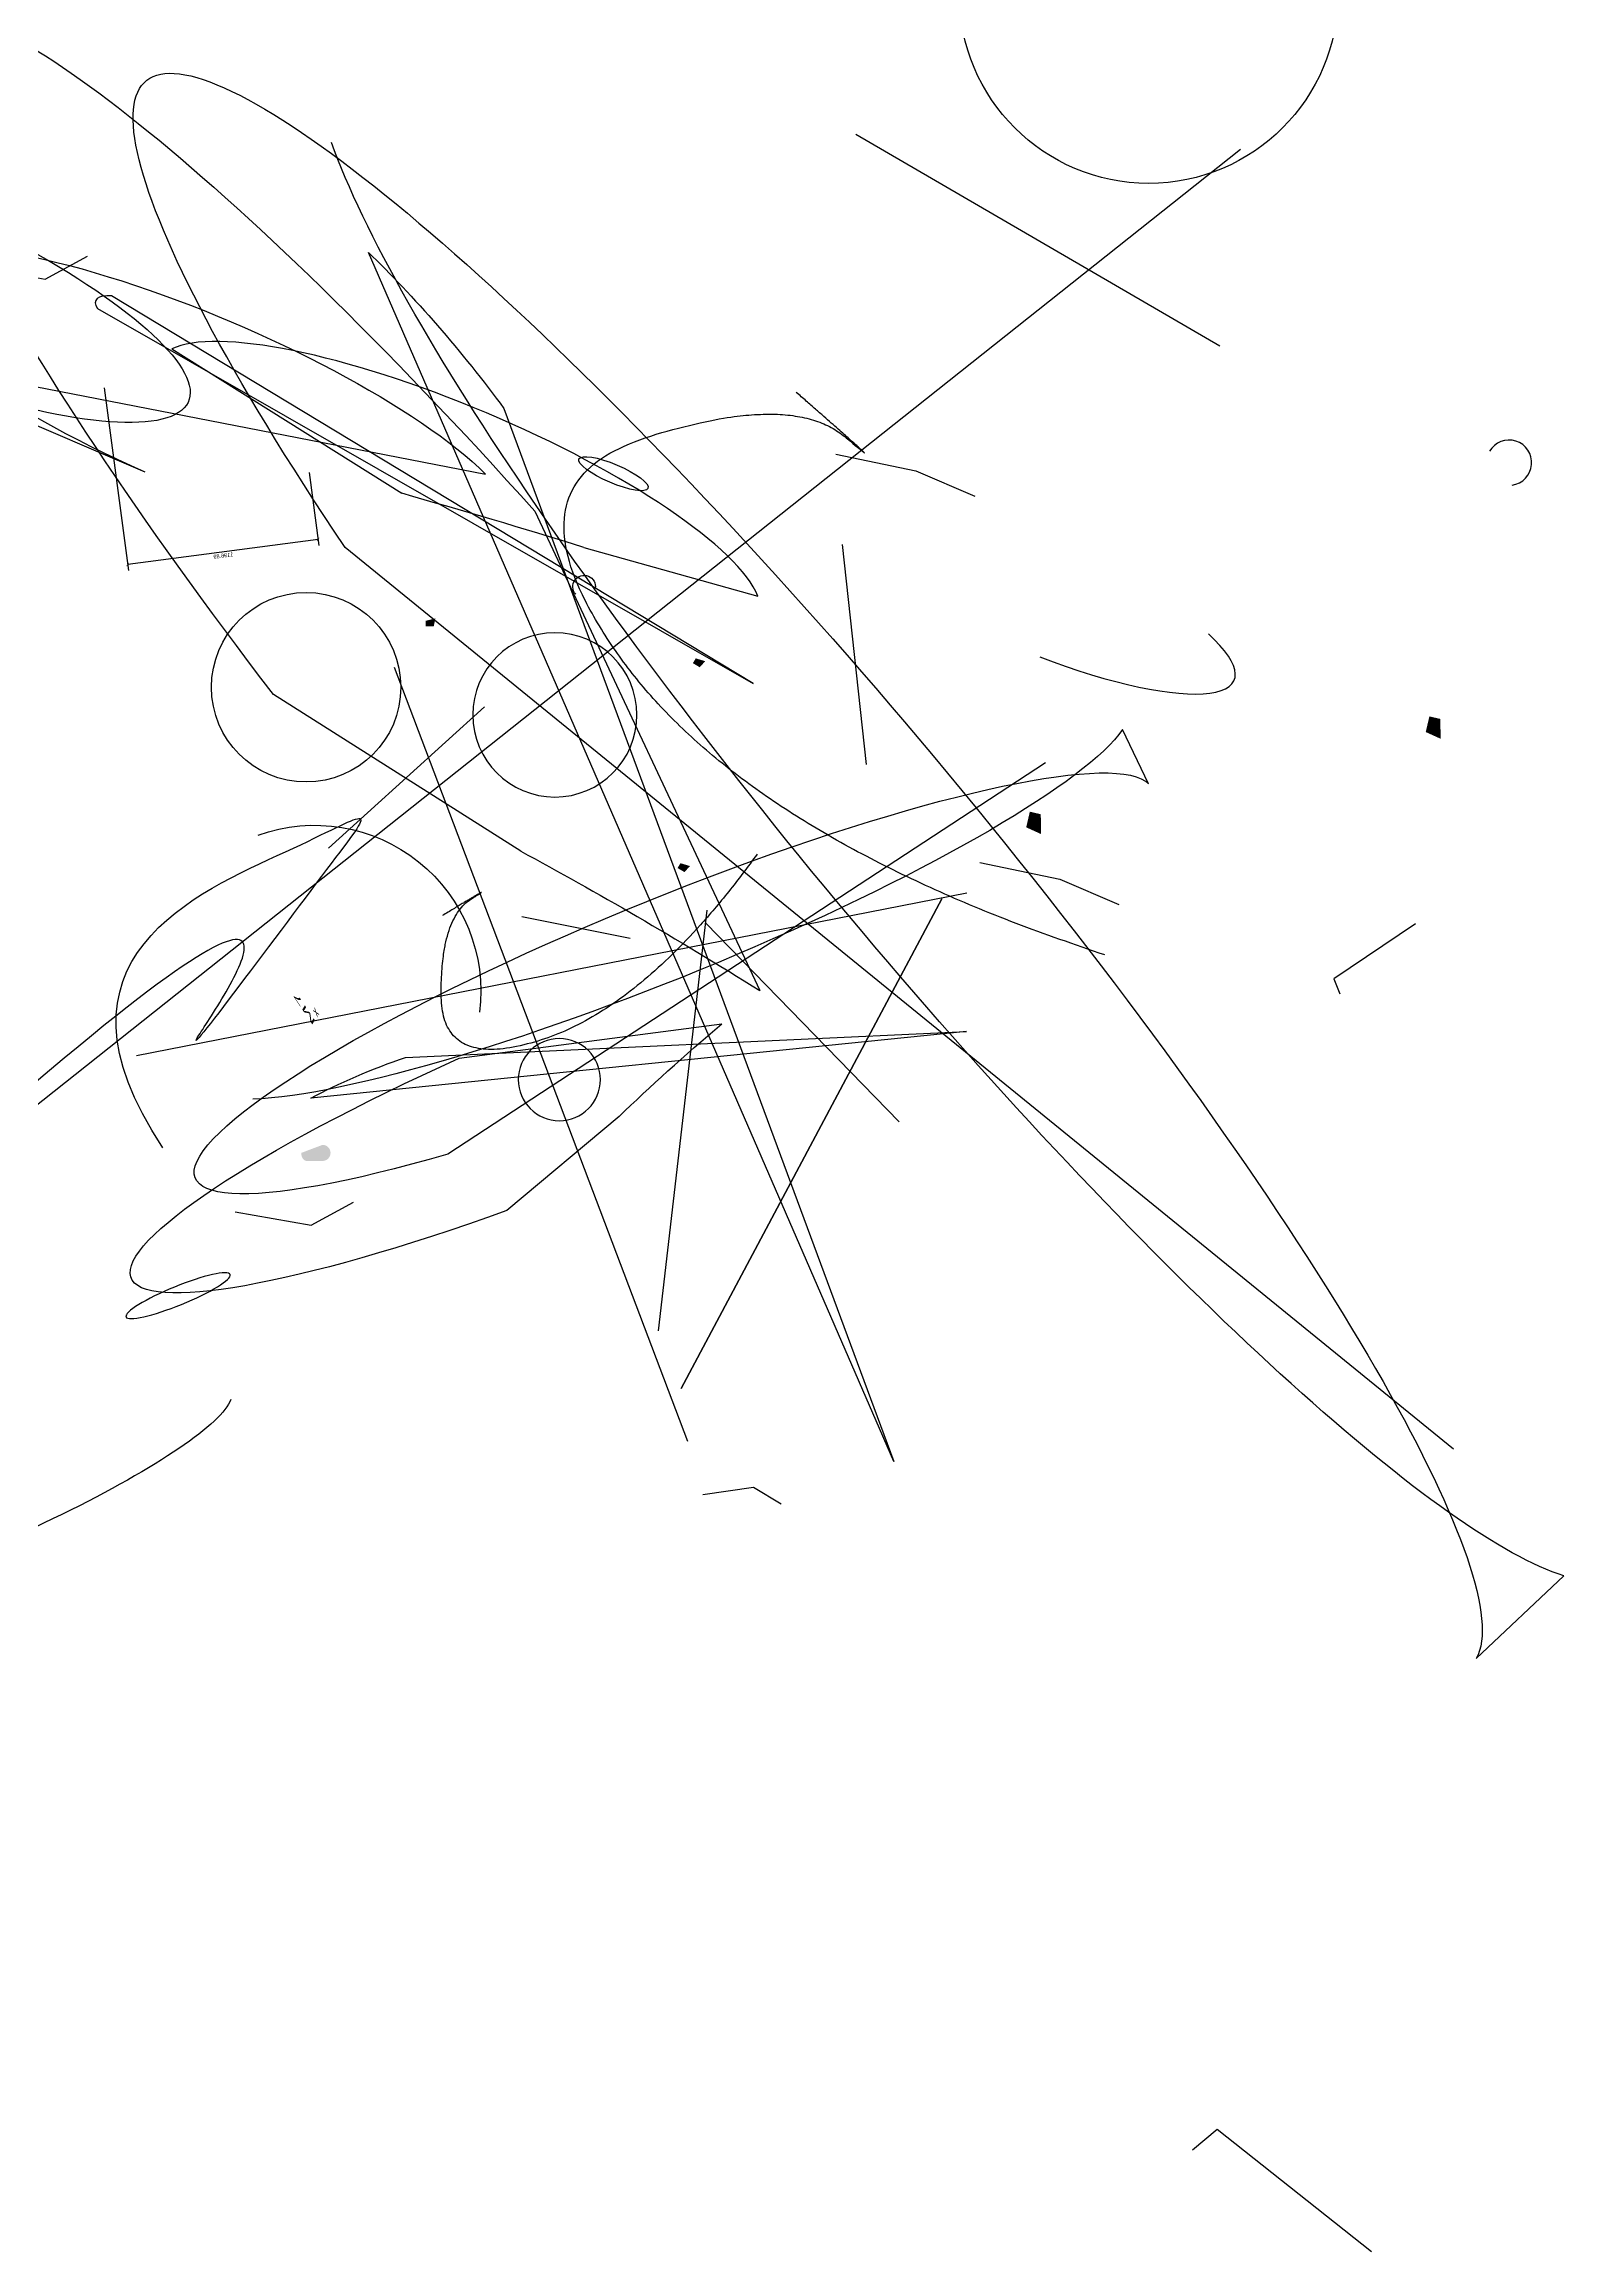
# Model space of a CAD drawing. Header units: millimetres. Extents: x -283 to 339, y -270 to 394.
# Drawn here: x -16.6 to 172.8, y -157.9 to 117.1 of the extents above; entities that cross this region are included whole.
import ezdxf

# ---------------------------------------------------------------- set-up
doc = ezdxf.new("R2010")
doc.units = ezdxf.units.MM
doc.styles.add('OpenSansCondensed-Light', font='OpenSansCondensed-Light.ttf')
doc.dimstyles.new('EZDXF', dxfattribs={"dimtxt": 0.25, "dimasz": 0.175, "dimexe": 0.375, "dimexo": 0.125, "dimgap": 0.1, "dimtad": 1, "dimlfac": 100, "dimzin": 12, "dimdsep": 46, "dimtxsty": 'OpenSansCondensed-Light', "dimblk": 'ARCHTICK', "dimcen": 2.5, "dimazin": 3, "dimtfac": 0.5, "dimtmove": 2, "dimatfit": 3})

# ---------------------------------------------------------------- blocks, each defined once
blk = doc.blocks.new('_ARCHTICK')
at = {"color": 0, "linetype": 'BYBLOCK', "const_width": 0.15}
blk.add_lwpolyline([(-0.5, -0.5), (0.5, 0.5)], dxfattribs=at)
blk = doc.blocks.new('B0', base_point=(-1.369, -3.998))
for points in [[(-14.255, 7.013), (2.457, -3.628, -0.018839), (14.224, 1.774), (25.382, 7.562, 0.796589)], [(27.241, -12.92), (-18.994, 13.35, 0.238057), (-19.506, 9.06)]]:
    blk.add_lwpolyline(points, format="xyb", close=True)
at = {"extrusion": (0.01, 0.005, 1)}
blk.add_lwpolyline([(-27.317, -20.172), (6.791, 8.959, 1.636719), (-12.783, -23.809), (-27.772, -23.654, 0.708425), (-24.223, 15.597, -0.904532)], format="xyb", dxfattribs=at)
blk.add_circle((14.117, 21.548), 2.336)
blk.add_arc((40.937, 34.789), 13.806, 278.7159, -324.1946)
for points in [[(26.39, 47.688), (31.39, 51.688), (35.39, 51.688)], [(44.607, -31.877), (49.607, -27.877), (53.607, -27.877)]]:
    blk.add_leader(points, dimstyle='EZDXF')
blk = doc.blocks.new('B1', base_point=(-2.98901, -1.04667))
for p, q in [((5.21019, 4.2318), (-46.47976, -6.17739, 0.21558)), ((16.88157, -42.09035), (32.79919, -21.25547, -0.79364))]:
    blk.add_line(p, q)
blk.add_lwpolyline([(-23.04965, 25.94073), (3.62928, 3.96737)], close=True)
blk.add_lwpolyline([(2.4875, -5.55908), (6.33034, -18.79684)])
blk.add_circle((-14.27777, -15.83662), 5.11481)
at = {"extrusion": (0.01, 0.005, 1)}
blk.add_arc((46.67061, -7.63454), 1.41024, 232.922509, 104.472154, dxfattribs=at)
at = {"xscale": 0.5, "yscale": 3, "rotation": 162.63305051504528}
blk.add_blockref('B0', (-6.87581, 5.40394), dxfattribs=at)
for base, p1, p2 in [((-20.8125, 32.29105), (-20.8125, 27.29105), (-8.95316, 27.29105)), ((-18.29638, -37.40958), (-18.29638, -42.40958), (-0.30686, -42.40958))]:
    blk.add_linear_dim(base=base, p1=p1, p2=p2, dimstyle='EZDXF').render()
blk.add_linear_dim(base=(-39.93115, -38.27722), p1=(-37.76608, -42.02722), p2=(-23.94556, -42.02722), angle=30, dimstyle='EZDXF').render()
blk = doc.blocks.new('B2', base_point=(-1.36, -3.98))
blk.add_line((-40.62, 20.46), (40.13, -43.75, -2.87))
blk.add_circle((-48.76, 12.7), 11.8)
blk.add_open_spline([(10.18, 23.56), (8.09, 0.66), (-9.6, -20.02), (-19.65, -3.5), (-15.55, 4.53), (-19.62, -3.08)], degree=2)
for points in [[(-8.87, 39.91), (-7.87, 39.91), (-8.87, 40.61), (-7.67, 40.91)], [(2.54, 17), (3.54, 17), (2.54, 17.7), (3.74, 18)]]:
    blk.add_solid(points)
at = {"xscale": -1, "rotation": 305.5300355438919}
blk.add_blockref('B1', (8.83, 4.59), dxfattribs=at)
blk.add_leader([(45.13, -48.47), (50.13, -44.47), (54.13, -44.47)], dimstyle='EZDXF')

msp = doc.modelspace()

# ---------------------------------------------------------------- hatches: boundary and pattern name
h = msp.add_hatch(color=7)
edge = h.paths.add_edge_path()
edge.add_line((16.07924, -22.01586), (18.07924, -22.01586))
edge.add_arc((18.07924, -21.01586), 1, -90, 90)
edge.add_ellipse((16.07924, -21.01586), major_axis=(0, 1), ratio=0.659825351, start_angle=90, end_angle=270)

# ---------------------------------------------------------------- linework, layer by layer
msp.add_open_spline([(-1.80487, -20.36524), (-17.72582, 3.21556), (23.18721, 19.84949), (26.21863, 24.6863), (-13.0503, -28.21209), (23.68074, 23.96463), (-24.15248, -17.81777)], degree=3)
msp.add_solid([(30.94105, 44.57908), (31.94105, 44.57908), (30.94105, 45.27908), (32.14105, 45.57908)])

# ---------------------------------------------------------------- block references
for name, p, xscale, yscale, rotation in [('B2', (67.11226, 38.57871), 2, 2, 256.938209088536), ('B2', (48.2478, -1.55847), -1, -1, 149.25783143141626), ('B0', (20.83585, 63.99319), 2, 0.5, 336.94057609335397), ('B0', (-66.46735, 19.79654), 1.5, -1.5, 28.603204170083252)]:
    msp.add_blockref(name, p, dxfattribs=dict(xscale=xscale, yscale=yscale, rotation=rotation))

# ---------------------------------------------------------------- texts
at = {"extrusion": (0.861023, 0.546241, 0.236694), "insert": (16.95318, -5.23718), "char_height": 2.5, "attachment_point": 1, "rotation": 6.6584883}
msp.add_mtext('M7\\P{\\H2;x}', dxfattribs=at)

doc.saveas('drawing.dxf')
